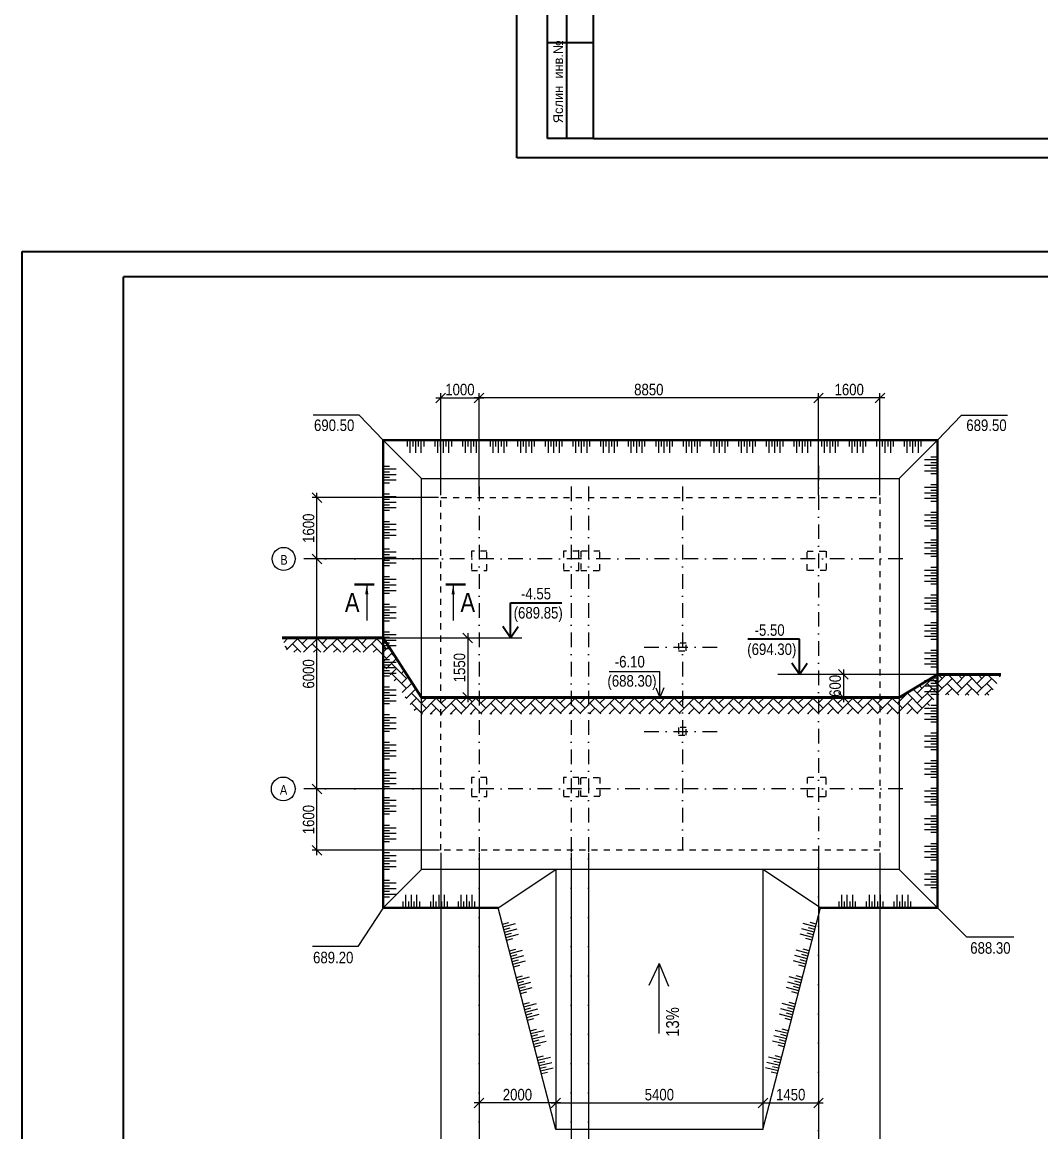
# Model space of a CAD drawing. Header units: millimetres. Extents: x -149347 to 251215, y -2929184 to -2541447.
# Drawn here: x -149347 to -122789, y -2637476 to -2608534 of the extents above; entities that cross this region are included whole.
import ezdxf

# ---------------------------------------------------------------- set-up
doc = ezdxf.new("R2010")
doc.units = ezdxf.units.MM
doc.linetypes.add('DASHDOTX2', pattern=[50.8, 25.4, -12.7, 0, -12.7])
doc.linetypes.add('HIDDEN', pattern=[4, 2, -2])
for name, color, linetype in [('Dimensioning', 7, 'Continuous'), ('divarlar', 7, 'Continuous'), ('Platek FASAD STRIX', 7, 'Continuous')]:
    doc.layers.add(name, color=color, linetype=linetype)
for name, color, linetype, lineweight in [('kesik_Pen_No__1', 7, 'Continuous', 13), ('арматура', 1, 'Continuous', 50), ('ИЧ  РАЗМЕР  0.09', 143, 'Continuous', 9), ('кесик 0.30', 7, 'Continuous', 30), ('РАЗМЕРЫ', 80, 'Continuous', 9), ('стена фунд', 22, 'Continuous', 30), ('Х - диварлар.', 31, 'Continuous', 25)]:
    doc.layers.add(name, color=color, linetype=linetype, lineweight=lineweight)
doc.styles.add('CP_ATTR', font='A3TI(LA).TTF')
doc.styles.add('style1', font='A3TI(LA).TTF', dxfattribs={"height": 400})
doc.styles.add('style6', font='ARIALN.TTF', dxfattribs={"height": 300})
doc.dimstyles.new('DIM_100', dxfattribs={"dimscale": 100, "dimtxt": 250, "dimasz": 2.5, "dimexe": 1.25, "dimexo": 0.625, "dimtad": 1, "dimdec": 0, "dimtxsty": 'style1', "dimblk": 'OBLIQUE', "dimcen": 2.5, "dimdle": 1.25, "dimclrd": 251, "dimclre": 251, "dimaunit": 1, "dimadec": 3, "dimazin": 0, "dimtfac": 1, "dimtdec": 0, "dimtmove": 1, "dimatfit": 3, "dimfxl": 1.25, "dimlwd": 5, "dimlwe": 5, "dimarcsym": 0})

# ---------------------------------------------------------------- blocks, each defined once
blk = doc.blocks.new('mekteb')
at = {"color": 0, "lineweight": 25}
for p, q in [((99643, -1821466), (139843, -1821466)), ((99643, -1849866), (99643, -1821466)), ((139843, -1849866), (99643, -1849866))]:
    blk.add_line(p, q, dxfattribs=at)
at = {"color": 0, "lineweight": 25, "ltscale": 15}
for p, q in [((101643, -1849366), (101643, -1821966)), ((139343, -1821966), (101643, -1821966)), ((101643, -1849366), (139343, -1849366))]:
    blk.add_line(p, q, dxfattribs=at)
at = {"lineweight": 25, "ltscale": 0.25}
for p, q in [((100443, -1849366), (100443, -1840866)), ((100943, -1849367), (100943, -1840866))]:
    blk.add_line(p, q, dxfattribs=at)
at = {"lineweight": 25}
for p, q in [((101645, -1846866), (100445, -1846866)), ((101643, -1849366), (100443, -1849366))]:
    blk.add_line(p, q, dxfattribs=at)
at = {"lineweight": 25, "insert": (100595, -1848965), "char_height": 250.01, "width": 5960.07, "attachment_point": 1, "rotation": 90, "style": 'CP_ATTR'}
blk.add_mtext('\\pt3143;Яслин  инв.№', dxfattribs=at)
blk = doc.blocks.new('_Oblique')
at = {"color": 0, "linetype": 'ByBlock', "lineweight": -2}
blk.add_line((-0.5, -0.5), (0.5, 0.5), dxfattribs=at)
blk = doc.blocks.new('*D1153')
at = {"color": 251, "lineweight": 5, "ltscale": 50, "transparency": 16777216}
for p, q in [((-134584, -2630196), (-134584, -2638550)), ((-128584, -2630196), (-128584, -2638550))]:
    blk.add_line(p, q, dxfattribs=at)
at = {"color": 251, "linetype": 'ByBlock', "lineweight": 5, "ltscale": 50, "transparency": 16777216}
blk.add_line((-128459, -2638425), (-134709, -2638425), dxfattribs=at)
at = {"layer": 'Defpoints', "color": 0, "lineweight": 15, "ltscale": 50, "transparency": 16777216}
for p in [(-134584, -2630133), (-128584, -2630133), (-134584, -2638425)]:
    blk.add_point(p, dxfattribs=at)
at = {"color": 251, "lineweight": 5, "ltscale": 50, "transparency": 16777216, "xscale": 250, "yscale": 250, "zscale": 250, "rotation": 180}
blk.add_blockref('_Oblique', (-134584, -2638425), dxfattribs=at)
at = {"color": 251, "lineweight": 5, "ltscale": 50, "transparency": 16777216, "xscale": 250, "yscale": 250, "zscale": 250}
blk.add_blockref('_Oblique', (-128584, -2638425), dxfattribs=at)
at = {"color": 0, "lineweight": 15, "ltscale": 50, "transparency": 16777216, "insert": (-131584, -2638209), "char_height": 300, "attachment_point": 5, "style": 'style6'}
blk.add_mtext('6000', dxfattribs=at)
blk = doc.blocks.new('*D1154')
at = {"color": 251, "linetype": 'ByBlock', "lineweight": 5, "ltscale": 50, "transparency": 16777216}
blk.add_line((-141663, -2628658), (-141663, -2622408), dxfattribs=at)
at = {"color": 251, "lineweight": 5, "ltscale": 50, "transparency": 16777216}
for p, q in [((-138496, -2622533), (-141788, -2622533)), ((-138496, -2628533), (-141788, -2628533))]:
    blk.add_line(p, q, dxfattribs=at)
at = {"layer": 'Defpoints', "color": 0, "lineweight": 15, "ltscale": 50, "transparency": 16777216}
for p in [(-141663, -2622533), (-138434, -2622533), (-138434, -2628533)]:
    blk.add_point(p, dxfattribs=at)
at = {"color": 251, "lineweight": 5, "ltscale": 50, "transparency": 16777216, "xscale": 250, "yscale": 250, "zscale": 250}
for p, rotation in [((-141663, -2622533), 90), ((-141663, -2628533), 270)]:
    blk.add_blockref('_Oblique', p, dxfattribs=dict(at, rotation=rotation))
at = {"color": 0, "lineweight": 15, "ltscale": 50, "transparency": 16777216, "insert": (-141879, -2625533), "char_height": 300, "attachment_point": 5, "rotation": 90, "style": 'style6'}
blk.add_mtext('6000', dxfattribs=at)
blk = doc.blocks.new('*D1155')
at = {"color": 251, "lineweight": 5, "ltscale": 50, "transparency": 16777216}
for p, q in [((-138496, -2628533), (-141788, -2628533)), ((-138466, -2630133), (-141788, -2630133))]:
    blk.add_line(p, q, dxfattribs=at)
at = {"color": 251, "linetype": 'ByBlock', "lineweight": 5, "ltscale": 50, "transparency": 16777216}
blk.add_line((-141663, -2630258), (-141663, -2628408), dxfattribs=at)
at = {"layer": 'Defpoints', "color": 0, "lineweight": 15, "ltscale": 50, "transparency": 16777216}
for p in [(-141663, -2628533), (-138434, -2628533), (-138404, -2630133)]:
    blk.add_point(p, dxfattribs=at)
at = {"color": 251, "lineweight": 5, "ltscale": 50, "transparency": 16777216, "xscale": 250, "yscale": 250, "zscale": 250}
for p, rotation in [((-141663, -2628533), 90), ((-141663, -2630133), 270)]:
    blk.add_blockref('_Oblique', p, dxfattribs=dict(at, rotation=rotation))
at = {"color": 0, "lineweight": 15, "ltscale": 50, "transparency": 16777216, "insert": (-141879, -2629333), "char_height": 300, "attachment_point": 5, "rotation": 90, "style": 'style6'}
blk.add_mtext('1600', dxfattribs=at)
blk = doc.blocks.new('*D1156')
at = {"color": 251, "lineweight": 5, "ltscale": 50, "transparency": 16777216}
for p, q in [((-138496, -2620933), (-141788, -2620933)), ((-138496, -2622533), (-141788, -2622533))]:
    blk.add_line(p, q, dxfattribs=at)
at = {"color": 251, "linetype": 'ByBlock', "lineweight": 5, "ltscale": 50, "transparency": 16777216}
blk.add_line((-141663, -2622658), (-141663, -2620808), dxfattribs=at)
at = {"layer": 'Defpoints', "color": 0, "lineweight": 15, "ltscale": 50, "transparency": 16777216}
for p in [(-141663, -2620933), (-138434, -2620933), (-138434, -2622533)]:
    blk.add_point(p, dxfattribs=at)
at = {"color": 251, "lineweight": 5, "ltscale": 50, "transparency": 16777216, "xscale": 250, "yscale": 250, "zscale": 250}
for p, rotation in [((-141663, -2620933), 90), ((-141663, -2622533), 270)]:
    blk.add_blockref('_Oblique', p, dxfattribs=dict(at, rotation=rotation))
at = {"color": 0, "lineweight": 15, "ltscale": 50, "transparency": 16777216, "insert": (-141879, -2621733), "char_height": 300, "attachment_point": 5, "rotation": 90, "style": 'style6'}
blk.add_mtext('1600', dxfattribs=at)
blk = doc.blocks.new('*D1157')
at = {"color": 251, "lineweight": 5, "ltscale": 50, "transparency": 16777216}
for p, q in [((-128584, -2630196), (-128584, -2638550)), ((-126984, -2630196), (-126984, -2638550))]:
    blk.add_line(p, q, dxfattribs=at)
at = {"color": 251, "linetype": 'ByBlock', "lineweight": 5, "ltscale": 50, "transparency": 16777216}
blk.add_line((-126859, -2638425), (-128709, -2638425), dxfattribs=at)
at = {"layer": 'Defpoints', "color": 0, "lineweight": 15, "ltscale": 50, "transparency": 16777216}
for p in [(-128584, -2630133), (-126984, -2630133), (-128584, -2638425)]:
    blk.add_point(p, dxfattribs=at)
at = {"color": 251, "lineweight": 5, "ltscale": 50, "transparency": 16777216, "xscale": 250, "yscale": 250, "zscale": 250, "rotation": 180}
blk.add_blockref('_Oblique', (-128584, -2638425), dxfattribs=at)
at = {"color": 251, "lineweight": 5, "ltscale": 50, "transparency": 16777216, "xscale": 250, "yscale": 250, "zscale": 250}
blk.add_blockref('_Oblique', (-126984, -2638425), dxfattribs=at)
at = {"color": 0, "lineweight": 15, "ltscale": 50, "transparency": 16777216, "insert": (-127784, -2638209), "char_height": 300, "attachment_point": 5, "style": 'style6'}
blk.add_mtext('1600', dxfattribs=at)
blk = doc.blocks.new('*D1158')
at = {"color": 251, "lineweight": 5, "ltscale": 50, "transparency": 16777216}
for p, q in [((-135034, -2630196), (-135034, -2638550)), ((-134584, -2630196), (-134584, -2638550))]:
    blk.add_line(p, q, dxfattribs=at)
at = {"color": 251, "linetype": 'ByBlock', "lineweight": 5, "ltscale": 50, "transparency": 16777216}
blk.add_line((-134459, -2638425), (-135159, -2638425), dxfattribs=at)
at = {"layer": 'Defpoints', "color": 0, "lineweight": 15, "ltscale": 50, "transparency": 16777216}
for p in [(-135034, -2630133), (-134584, -2630133), (-135034, -2638425)]:
    blk.add_point(p, dxfattribs=at)
at = {"color": 251, "lineweight": 5, "ltscale": 50, "transparency": 16777216, "xscale": 250, "yscale": 250, "zscale": 250, "rotation": 180}
blk.add_blockref('_Oblique', (-135034, -2638425), dxfattribs=at)
at = {"color": 251, "lineweight": 5, "ltscale": 50, "transparency": 16777216, "xscale": 250, "yscale": 250, "zscale": 250}
blk.add_blockref('_Oblique', (-134584, -2638425), dxfattribs=at)
at = {"color": 0, "lineweight": 15, "ltscale": 50, "transparency": 16777216, "insert": (-134812, -2638209), "char_height": 300, "attachment_point": 5, "style": 'style6'}
blk.add_mtext('450', dxfattribs=at)
blk = doc.blocks.new('*D1159')
at = {"color": 251, "lineweight": 5, "ltscale": 50, "transparency": 16777216}
for p, q in [((-137434, -2630196), (-137434, -2638550)), ((-135034, -2630196), (-135034, -2638550))]:
    blk.add_line(p, q, dxfattribs=at)
at = {"color": 251, "linetype": 'ByBlock', "lineweight": 5, "ltscale": 50, "transparency": 16777216}
blk.add_line((-134909, -2638425), (-137559, -2638425), dxfattribs=at)
at = {"layer": 'Defpoints', "color": 0, "lineweight": 15, "ltscale": 50, "transparency": 16777216}
for p in [(-137434, -2630133), (-135034, -2630133), (-137434, -2638425)]:
    blk.add_point(p, dxfattribs=at)
at = {"color": 251, "lineweight": 5, "ltscale": 50, "transparency": 16777216, "xscale": 250, "yscale": 250, "zscale": 250, "rotation": 180}
blk.add_blockref('_Oblique', (-137434, -2638425), dxfattribs=at)
at = {"color": 251, "lineweight": 5, "ltscale": 50, "transparency": 16777216, "xscale": 250, "yscale": 250, "zscale": 250}
blk.add_blockref('_Oblique', (-135034, -2638425), dxfattribs=at)
at = {"color": 0, "lineweight": 15, "ltscale": 50, "transparency": 16777216, "insert": (-136234, -2638209), "char_height": 300, "attachment_point": 5, "style": 'style6'}
blk.add_mtext('2400', dxfattribs=at)
blk = doc.blocks.new('*D1160')
at = {"color": 251, "lineweight": 5, "ltscale": 50, "transparency": 16777216}
for p, q in [((-138434, -2630196), (-138434, -2638550)), ((-137434, -2630196), (-137434, -2638550))]:
    blk.add_line(p, q, dxfattribs=at)
at = {"color": 251, "linetype": 'ByBlock', "lineweight": 5, "ltscale": 50, "transparency": 16777216}
blk.add_line((-137309, -2638425), (-138559, -2638425), dxfattribs=at)
at = {"layer": 'Defpoints', "color": 0, "lineweight": 15, "ltscale": 50, "transparency": 16777216}
for p in [(-138434, -2630133), (-137434, -2630133), (-138434, -2638425)]:
    blk.add_point(p, dxfattribs=at)
at = {"color": 251, "lineweight": 5, "ltscale": 50, "transparency": 16777216, "xscale": 250, "yscale": 250, "zscale": 250, "rotation": 180}
blk.add_blockref('_Oblique', (-138434, -2638425), dxfattribs=at)
at = {"color": 251, "lineweight": 5, "ltscale": 50, "transparency": 16777216, "xscale": 250, "yscale": 250, "zscale": 250}
blk.add_blockref('_Oblique', (-137434, -2638425), dxfattribs=at)
at = {"color": 0, "lineweight": 15, "ltscale": 50, "transparency": 16777216, "insert": (-137934, -2638209), "char_height": 300, "attachment_point": 5, "style": 'style6'}
blk.add_mtext('1000', dxfattribs=at)
blk = doc.blocks.new('*D1161')
at = {"color": 251, "linetype": 'ByBlock', "lineweight": 5, "ltscale": 50, "transparency": 16777216}
blk.add_line((-126859, -2618333), (-128709, -2618333), dxfattribs=at)
at = {"color": 251, "lineweight": 5, "ltscale": 50, "transparency": 16777216}
for p, q in [((-128584, -2620871), (-128584, -2618208)), ((-126984, -2620871), (-126984, -2618208))]:
    blk.add_line(p, q, dxfattribs=at)
at = {"layer": 'Defpoints', "color": 0, "lineweight": 15, "ltscale": 50, "transparency": 16777216}
for p in [(-128584, -2618333), (-128584, -2620933), (-126984, -2620933)]:
    blk.add_point(p, dxfattribs=at)
at = {"color": 251, "lineweight": 5, "ltscale": 50, "transparency": 16777216, "xscale": 250, "yscale": 250, "zscale": 250, "rotation": 180}
blk.add_blockref('_Oblique', (-128584, -2618333), dxfattribs=at)
at = {"color": 251, "lineweight": 5, "ltscale": 50, "transparency": 16777216, "xscale": 250, "yscale": 250, "zscale": 250}
blk.add_blockref('_Oblique', (-126984, -2618333), dxfattribs=at)
at = {"color": 0, "lineweight": 15, "ltscale": 50, "transparency": 16777216, "insert": (-127784, -2618118), "char_height": 300, "attachment_point": 5, "style": 'style6'}
blk.add_mtext('1600', dxfattribs=at)
blk = doc.blocks.new('*D1162')
at = {"color": 251, "linetype": 'ByBlock', "lineweight": 5, "ltscale": 50, "transparency": 16777216}
blk.add_line((-128459, -2618333), (-137559, -2618333), dxfattribs=at)
at = {"color": 251, "lineweight": 5, "ltscale": 50, "transparency": 16777216}
for p, q in [((-137434, -2620871), (-137434, -2618208)), ((-128584, -2620871), (-128584, -2618208))]:
    blk.add_line(p, q, dxfattribs=at)
at = {"layer": 'Defpoints', "color": 0, "lineweight": 15, "ltscale": 50, "transparency": 16777216}
for p in [(-137434, -2618333), (-137434, -2620933), (-128584, -2620933)]:
    blk.add_point(p, dxfattribs=at)
at = {"color": 251, "lineweight": 5, "ltscale": 50, "transparency": 16777216, "xscale": 250, "yscale": 250, "zscale": 250, "rotation": 180}
blk.add_blockref('_Oblique', (-137434, -2618333), dxfattribs=at)
at = {"color": 251, "lineweight": 5, "ltscale": 50, "transparency": 16777216, "xscale": 250, "yscale": 250, "zscale": 250}
blk.add_blockref('_Oblique', (-128584, -2618333), dxfattribs=at)
at = {"color": 0, "lineweight": 15, "ltscale": 50, "transparency": 16777216, "insert": (-133009, -2618118), "char_height": 300, "attachment_point": 5, "style": 'style6'}
blk.add_mtext('8850', dxfattribs=at)
blk = doc.blocks.new('*U1136')
at = {"color": 109, "linetype": 'Continuous', "lineweight": 15}
for p, q in [((-216, 168), (-216, 0)), ((-144, 168), (-144, -168)), ((-72, 168), (-72, 0)), ((0, 168), (0, -168)), ((72, 168), (72, 0)), ((144, 168), (144, -168)), ((216, 168), (216, 0))]:
    blk.add_line(p, q, dxfattribs=at)
blk = doc.blocks.new('*U1137')
at = {"color": 0, "linetype": 'ByBlock', "lineweight": -2, "transparency": 16777216}
for p in [(0, 0), (720, 0), (1440, 0), (2160, 0), (2880, 0), (3600, 0), (4320, 0), (5040, 0), (5760, 0), (6480, 0), (7200, 0), (7920, 0), (8640, 0), (9360, 0), (10080, 0), (10800, 0), (11520, 0), (12240, 0), (12960, 0)]:
    blk.add_blockref('*U1136', p, dxfattribs=at)
blk = doc.blocks.new('*U1138')
at = {"color": 109, "linetype": 'Continuous', "lineweight": 15}
for p, q in [((-216, 168), (-216, 0)), ((-144, 168), (-144, -168)), ((-72, 168), (-72, 0)), ((0, 168), (0, -168)), ((72, 168), (72, 0)), ((144, 168), (144, -168)), ((216, 168), (216, 0))]:
    blk.add_line(p, q, dxfattribs=at)
blk = doc.blocks.new('*U1139')
at = {"color": 0, "linetype": 'ByBlock', "lineweight": -2, "transparency": 16777216}
for p in [(0, 0), (720, 0), (1440, 0), (2160, 0), (2880, 0), (3600, 0), (4320, 0), (5040, 0), (5760, 0), (6480, 0), (7200, 0), (7920, 0), (8640, 0), (9360, 0), (10080, 0), (10800, 0)]:
    blk.add_blockref('*U1138', p, dxfattribs=at)
blk = doc.blocks.new('*U1140')
at = {"color": 109, "linetype": 'Continuous', "lineweight": 15}
for p, q in [((-216, 168), (-216, 0)), ((-144, 168), (-144, -168)), ((-72, 168), (-72, 0)), ((0, 168), (0, -168)), ((72, 168), (72, 0)), ((144, 168), (144, -168)), ((216, 168), (216, 0))]:
    blk.add_line(p, q, dxfattribs=at)
blk = doc.blocks.new('*U1141')
at = {"color": 0, "linetype": 'ByBlock', "lineweight": -2, "transparency": 16777216}
for p in [(0, 0), (720, 0), (1440, 0), (2160, 0), (2880, 0), (3600, 0), (4320, 0), (5040, 0), (5760, 0), (6480, 0), (7200, 0), (7920, 0), (8640, 0), (9360, 0), (10080, 0), (10800, 0)]:
    blk.add_blockref('*U1140', p, dxfattribs=at)
blk = doc.blocks.new('*U1142')
at = {"color": 109, "linetype": 'Continuous', "lineweight": 15}
for p, q in [((-216, 168), (-216, 0)), ((-144, 168), (-144, -168)), ((-72, 168), (-72, 0)), ((0, 168), (0, -168)), ((72, 168), (72, 0)), ((144, 168), (144, -168)), ((216, 168), (216, 0))]:
    blk.add_line(p, q, dxfattribs=at)
blk = doc.blocks.new('*U1133')
at = {"color": 0, "linetype": 'ByBlock', "lineweight": -2, "transparency": 16777216}
for p in [(0, 0), (720, 0), (1440, 0)]:
    blk.add_blockref('*U1142', p, dxfattribs=at)
blk = doc.blocks.new('*D1163')
at = {"color": 251, "lineweight": 5, "ltscale": 50, "transparency": 16777216}
for p, q in [((-124246, -2625545), (-128059, -2625545)), ((-126546, -2626145), (-128059, -2626145))]:
    blk.add_line(p, q, dxfattribs=at)
at = {"color": 251, "linetype": 'ByBlock', "lineweight": 5, "ltscale": 50, "transparency": 16777216}
blk.add_line((-127934, -2625420), (-127934, -2626270), dxfattribs=at)
at = {"layer": 'Defpoints', "color": 0, "lineweight": 15, "ltscale": 50, "transparency": 16777216}
for p in [(-124184, -2625545), (-127934, -2626145), (-126484, -2626145)]:
    blk.add_point(p, dxfattribs=at)
at = {"color": 251, "lineweight": 5, "ltscale": 50, "transparency": 16777216, "xscale": 250, "yscale": 250, "zscale": 250}
for p, rotation in [((-127934, -2625545), 90), ((-127934, -2626145), 270)]:
    blk.add_blockref('_Oblique', p, dxfattribs=dict(at, rotation=rotation))
at = {"color": 0, "lineweight": 15, "ltscale": 50, "transparency": 16777216, "insert": (-128149, -2625845), "char_height": 300, "attachment_point": 5, "rotation": 90, "style": 'style6'}
blk.add_mtext('600', dxfattribs=at)
blk = doc.blocks.new('*D1164')
at = {"color": 251, "linetype": 'ByBlock', "lineweight": 5, "ltscale": 50, "transparency": 16777216}
blk.add_line((-138559, -2618333), (-137309, -2618333), dxfattribs=at)
at = {"color": 251, "lineweight": 5, "ltscale": 50, "transparency": 16777216}
for p, q in [((-138434, -2620871), (-138434, -2618208)), ((-137434, -2620871), (-137434, -2618208))]:
    blk.add_line(p, q, dxfattribs=at)
at = {"layer": 'Defpoints', "color": 0, "lineweight": 15, "ltscale": 50, "transparency": 16777216}
for p in [(-137434, -2618333), (-138434, -2620933), (-137434, -2620933)]:
    blk.add_point(p, dxfattribs=at)
at = {"color": 251, "lineweight": 5, "ltscale": 50, "transparency": 16777216, "xscale": 250, "yscale": 250, "zscale": 250, "rotation": 180}
blk.add_blockref('_Oblique', (-138434, -2618333), dxfattribs=at)
at = {"color": 251, "lineweight": 5, "ltscale": 50, "transparency": 16777216, "xscale": 250, "yscale": 250, "zscale": 250}
blk.add_blockref('_Oblique', (-137434, -2618333), dxfattribs=at)
at = {"color": 0, "lineweight": 15, "ltscale": 50, "transparency": 16777216, "insert": (-137934, -2618118), "char_height": 300, "attachment_point": 5, "style": 'style6'}
blk.add_mtext('1000', dxfattribs=at)
blk = doc.blocks.new('*D1165')
at = {"color": 251, "lineweight": 5, "ltscale": 3, "transparency": 16777216}
for p, q in [((-135434, -2636627), (-135434, -2636849)), ((-130034, -2636627), (-130034, -2636849))]:
    blk.add_line(p, q, dxfattribs=at)
at = {"color": 251, "linetype": 'ByBlock', "lineweight": 5, "ltscale": 3, "transparency": 16777216}
blk.add_line((-135559, -2636724), (-129909, -2636724), dxfattribs=at)
at = {"layer": 'Defpoints', "color": 0, "lineweight": 15, "ltscale": 3, "transparency": 16777216}
for p in [(-135434, -2636565), (-130034, -2636565), (-130034, -2636724)]:
    blk.add_point(p, dxfattribs=at)
at = {"color": 251, "lineweight": 5, "ltscale": 3, "transparency": 16777216, "xscale": 250, "yscale": 250, "zscale": 250, "rotation": 180}
blk.add_blockref('_Oblique', (-135434, -2636724), dxfattribs=at)
at = {"color": 251, "lineweight": 5, "ltscale": 3, "transparency": 16777216, "xscale": 250, "yscale": 250, "zscale": 250}
blk.add_blockref('_Oblique', (-130034, -2636724), dxfattribs=at)
at = {"color": 0, "lineweight": 13, "ltscale": 3, "transparency": 16777216, "insert": (-132734, -2636509), "char_height": 300, "attachment_point": 5, "style": 'style6', "bg_fill": 3, "box_fill_scale": 1.1, "bg_fill_color": 9, "bg_fill_true_color": 13158600, "bg_fill_transparency": 0}
blk.add_mtext('5400', dxfattribs=at)
blk = doc.blocks.new('*U1134')
at = {"color": 109, "linetype": 'Continuous', "lineweight": 15}
for p, q in [((-216, 168), (-216, 0)), ((-144, 168), (-144, -168)), ((-72, 168), (-72, 0)), ((0, 168), (0, -168)), ((72, 168), (72, 0)), ((144, 168), (144, -168)), ((216, 168), (216, 0))]:
    blk.add_line(p, q, dxfattribs=at)
blk = doc.blocks.new('*U1135')
at = {"color": 0, "linetype": 'ByBlock', "lineweight": -2, "transparency": 16777216}
for p in [(0, 0), (720, 0), (1440, 0)]:
    blk.add_blockref('*U1134', p, dxfattribs=at)
blk = doc.blocks.new('*D1166')
at = {"color": 251, "lineweight": 5, "ltscale": 3, "transparency": 16777216}
for p, q in [((-137434, -2636627), (-137434, -2636849)), ((-135434, -2636627), (-135434, -2636849))]:
    blk.add_line(p, q, dxfattribs=at)
at = {"color": 251, "linetype": 'ByBlock', "lineweight": 5, "ltscale": 3, "transparency": 16777216}
blk.add_line((-135309, -2636724), (-137559, -2636724), dxfattribs=at)
at = {"layer": 'Defpoints', "color": 0, "lineweight": 15, "ltscale": 3, "transparency": 16777216}
for p in [(-137434, -2636565), (-135434, -2636565), (-137434, -2636724)]:
    blk.add_point(p, dxfattribs=at)
at = {"color": 251, "lineweight": 5, "ltscale": 3, "transparency": 16777216, "xscale": 250, "yscale": 250, "zscale": 250, "rotation": 180}
blk.add_blockref('_Oblique', (-137434, -2636724), dxfattribs=at)
at = {"color": 251, "lineweight": 5, "ltscale": 3, "transparency": 16777216, "xscale": 250, "yscale": 250, "zscale": 250}
blk.add_blockref('_Oblique', (-135434, -2636724), dxfattribs=at)
at = {"color": 0, "lineweight": 13, "ltscale": 3, "transparency": 16777216, "insert": (-136434, -2636509), "char_height": 300, "attachment_point": 5, "style": 'style6', "bg_fill": 3, "box_fill_scale": 1.1, "bg_fill_color": 9, "bg_fill_true_color": 13158600, "bg_fill_transparency": 0}
blk.add_mtext('2000', dxfattribs=at)
blk = doc.blocks.new('*D1167')
at = {"color": 251, "lineweight": 5, "ltscale": 3, "transparency": 16777216}
for p, q in [((-128584, -2630196), (-128584, -2636849)), ((-130034, -2636627), (-130034, -2636849))]:
    blk.add_line(p, q, dxfattribs=at)
at = {"color": 251, "linetype": 'ByBlock', "lineweight": 5, "ltscale": 3, "transparency": 16777216}
blk.add_line((-130159, -2636724), (-128459, -2636724), dxfattribs=at)
at = {"layer": 'Defpoints', "color": 0, "lineweight": 15, "ltscale": 3, "transparency": 16777216}
for p in [(-128584, -2630133), (-130034, -2636565), (-128584, -2636724)]:
    blk.add_point(p, dxfattribs=at)
at = {"color": 251, "lineweight": 5, "ltscale": 3, "transparency": 16777216, "xscale": 250, "yscale": 250, "zscale": 250, "rotation": 180}
blk.add_blockref('_Oblique', (-130034, -2636724), dxfattribs=at)
at = {"color": 251, "lineweight": 5, "ltscale": 3, "transparency": 16777216, "xscale": 250, "yscale": 250, "zscale": 250}
blk.add_blockref('_Oblique', (-128584, -2636724), dxfattribs=at)
at = {"color": 0, "lineweight": 13, "ltscale": 3, "transparency": 16777216, "insert": (-129309, -2636509), "char_height": 300, "attachment_point": 5, "style": 'style6', "bg_fill": 3, "box_fill_scale": 1.1, "bg_fill_color": 9, "bg_fill_true_color": 13158600, "bg_fill_transparency": 0}
blk.add_mtext('1450', dxfattribs=at)
blk = doc.blocks.new('*U1168')
at = {"color": 109, "linetype": 'Continuous', "lineweight": 15}
for p, q in [((-216, 168), (-216, 0)), ((-144, 168), (-144, -168)), ((-72, 168), (-72, 0)), ((0, 168), (0, -168)), ((72, 168), (72, 0)), ((144, 168), (144, -168)), ((216, 168), (216, 0))]:
    blk.add_line(p, q, dxfattribs=at)
blk = doc.blocks.new('*U1169')
at = {"color": 0, "linetype": 'ByBlock', "lineweight": -2, "transparency": 16777216}
for p in [(0, 0), (720, 0), (1440, 0), (2160, 0), (2880, 0), (3600, 0)]:
    blk.add_blockref('*U1168', p, dxfattribs=at)
blk = doc.blocks.new('*D1170')
at = {"color": 251, "linetype": 'ByBlock', "lineweight": 5, "ltscale": 50, "transparency": 16777216}
blk.add_line((-137729, -2624470), (-137729, -2626270), dxfattribs=at)
at = {"color": 251, "lineweight": 5, "ltscale": 50, "transparency": 16777216}
for p, q in [((-139871, -2624595), (-137604, -2624595)), ((-138871, -2626145), (-137604, -2626145))]:
    blk.add_line(p, q, dxfattribs=at)
at = {"layer": 'Defpoints', "color": 0, "lineweight": 15, "ltscale": 50, "transparency": 16777216}
for p in [(-139934, -2624595), (-138934, -2626145), (-137729, -2626145)]:
    blk.add_point(p, dxfattribs=at)
at = {"color": 251, "lineweight": 5, "ltscale": 50, "transparency": 16777216, "xscale": 250, "yscale": 250, "zscale": 250}
for p, rotation in [((-137729, -2624595), 90), ((-137729, -2626145), 270)]:
    blk.add_blockref('_Oblique', p, dxfattribs=dict(at, rotation=rotation))
at = {"color": 0, "lineweight": 15, "ltscale": 50, "transparency": 16777216, "insert": (-137945, -2625370), "char_height": 300, "attachment_point": 5, "rotation": 90, "style": 'style6'}
blk.add_mtext('1550', dxfattribs=at)
blk = doc.blocks.new('*U1171')
at = {"color": 109, "linetype": 'Continuous', "lineweight": 15}
for p, q in [((-216, 168), (-216, 0)), ((-144, 168), (-144, -168)), ((-72, 168), (-72, 0)), ((0, 168), (0, -168)), ((72, 168), (72, 0)), ((144, 168), (144, -168)), ((216, 168), (216, 0))]:
    blk.add_line(p, q, dxfattribs=at)
blk = doc.blocks.new('*U1172')
at = {"color": 0, "linetype": 'ByBlock', "lineweight": -2, "transparency": 16777216}
for p in [(0, 0), (720, 0), (1440, 0), (2160, 0), (2880, 0), (3600, 0)]:
    blk.add_blockref('*U1171', p, dxfattribs=at)

msp = doc.modelspace()

# ---------------------------------------------------------------- hatches: boundary and pattern name
at = {"layer": 'РАЗМЕРЫ', "lineweight": 9, "ltscale": 15}
h = msp.add_hatch(dxfattribs=at)
h.set_pattern_fill('AR-HBONE', color=0, scale=1.8)
h.set_pattern_definition([(45, (-865693.75, -87313.07), (8e-14, 258.631376), [548.64, -182.88]), (135, (-865564.43, -87183.75), (8e-14, 258.631376), [548.64, -182.88])])
h.paths.add_polyline_path([(-140147.46612, -2624969.37646), (-142435.45923, -2624969.37646), (-142572.05327, -2624595.08286), (-139933.7449, -2624595.07803), (-138933.75114, -2626145.07803), (-126483.75114, -2626145.07803), (-125483.75114, -2625539.77699), (-123813.497, -2625545.07803), (-124099.22481, -2626089.88819), (-125483.75114, -2626078.43686), (-125852.63107, -2626569.84531), (-139058.41507, -2626581.29665)])

# ---------------------------------------------------------------- linework, layer by layer
at = {"color": 1, "lineweight": 15, "ltscale": 15}
for p, q in [((-138933.75114, -2620433.24086), (-139933.75114, -2619433.24086)), ((-126483.75114, -2620433.24086), (-125483.75114, -2619433.24086)), ((-138933.75114, -2630633.24086), (-139933.75114, -2631633.24086)), ((-125483.75114, -2631633.24086), (-126483.75114, -2630633.24086))]:
    msp.add_line(p, q, dxfattribs=at)
at = {"color": 1, "linetype": 'DASHDOTX2', "lineweight": 13, "ltscale": 15}
for p, q in [((-128583.75114, -2620107.56124), (-128583.75114, -2638158.92049)), ((-137433.75114, -2620643.24086), (-137433.75114, -2638697.43338)), ((-135033.75114, -2620643.24086), (-135033.75114, -2638539.05495)), ((-134583.75114, -2620643.24086), (-134583.75114, -2638694.60012)), ((-126383.75114, -2622533.24086), (-142229.14392, -2622533.24086)), ((-126383.75114, -2628533.24086), (-142229.14392, -2628533.24086))]:
    msp.add_line(p, q, dxfattribs=at)
at = {"lineweight": 13, "ltscale": 3}
for p, q in [((-135433.75114, -2630633.24086), (-135433.75114, -2637413.24396)), ((-130033.75114, -2630633.24086), (-130033.75114, -2637413.24396)), ((-135433.75114, -2637413.24396), (-136933.75114, -2631633.24086)), ((-130033.75114, -2637413.24396), (-128533.75114, -2631633.24086)), ((-132739.82734, -2633086.70531), (-133004.89799, -2633663.93877)), ((-132739.82734, -2634911.73423), (-132739.82734, -2633086.70531)), ((-132739.82734, -2633086.70531), (-132494.75386, -2633680.70404))]:
    msp.add_line(p, q, dxfattribs=at)
at = {"color": 1, "lineweight": 15, "ltscale": 15}
msp.add_lwpolyline([(-126483.75114, -2630633.24086), (-138933.75114, -2630633.24086), (-138933.75114, -2620433.24086), (-126483.75114, -2620433.24086)], close=True, dxfattribs=at)
at = {"color": 1, "linetype": 'DASHDOTX2', "lineweight": 13, "ltscale": 15}
for points in [[(-132133.75114, -2620643.24086), (-132133.75114, -2630133.24086)], [(-133131.69646, -2624833.24087), (-131122.95922, -2624833.24087)], [(-133131.69646, -2627033.24087), (-131058.43392, -2627033.24087)]]:
    msp.add_lwpolyline(points, dxfattribs=at)
at = {"color": 2, "lineweight": 40, "ltscale": 15}
msp.add_lwpolyline([(-123827.29654, -2625545.07803), (-125483.75114, -2625545.07803), (-126483.75114, -2626145.07803), (-138933.75114, -2626145.07803), (-139933.7449, -2624595.07803), (-142572.14685, -2624595.07803)], dxfattribs=at)
at = {"color": 1, "lineweight": 15, "ltscale": 15}
for points in [[(-141053.941, -2624595.07803), (-136320.73016, -2624595.07803)], [(-124183.75114, -2625545.07803), (-129643.89951, -2625545.07803)]]:
    msp.add_lwpolyline(points, dxfattribs=at)
at = {"lineweight": 13, "ltscale": 3}
for points in [[(-136933.75114, -2631633.24086), (-135433.75114, -2630633.24086), (-135433.75114, -2630633.24086)], [(-128533.75114, -2631633.24086), (-130033.75114, -2630633.24086), (-130033.75114, -2630633.24086)], [(-130033.75114, -2637413.24396), (-135433.75114, -2637413.24396)]]:
    msp.add_lwpolyline(points, dxfattribs=at)
at = {"color": 231, "lineweight": 15, "ltscale": 50}
for centre, radius in [((-142529.54901, -2622533.24086), 300.40509), ((-142539.48445, -2628533.24086), 310.34053)]:
    msp.add_circle(centre, radius, dxfattribs=at)
at = {"layer": 'Dimensioning', "color": 7, "linetype": 'Continuous'}
for p, q in [((-136615.37187, -2624595.07803), (-136615.37187, -2623676.03708)), ((-136615.37187, -2623676.03708), (-135276.49682, -2623676.03708)), ((-129084.07197, -2624626.03708), (-130422.94702, -2624626.03708)), ((-129084.07197, -2625545.07803), (-129084.07197, -2624626.03708))]:
    msp.add_line(p, q, dxfattribs=at)
for points in [[(-136615.37187, -2624595.07803), (-136815.54385, -2624299.05428)], [(-136615.37187, -2624595.07803), (-136415.1999, -2624299.05428)], [(-129084.07197, -2625545.07803), (-129284.24394, -2625249.05428)], [(-129084.07197, -2625545.07803), (-128883.9, -2625249.05428)]]:
    msp.add_lwpolyline(points, dxfattribs=at)
at = {"layer": 'kesik_Pen_No__1', "ltscale": 30}
for p, q in [((-140559.6695, -2618787.81831), (-141763.31642, -2618787.81831)), ((-139933.75114, -2619433.24086), (-140559.6695, -2618787.81831)), ((-125483.75114, -2619433.24086), (-124857.83277, -2618787.81831)), ((-124857.83277, -2618787.81831), (-123654.18586, -2618787.81831))]:
    msp.add_line(p, q, dxfattribs=at)
for points in [[(-139933.75114, -2631633.24086), (-140593.42125, -2632643.96678), (-141781.68615, -2632643.96678)], [(-125483.75114, -2631633.24086), (-124722.33353, -2632394.37159), (-123488.3703, -2632394.37159)]]:
    msp.add_lwpolyline(points, dxfattribs=at)
at = {"layer": 'Platek FASAD STRIX', "color": 0, "lineweight": 20}
for p, q in [((-134044.60665, -2625467.0342), (-132718.01696, -2625467.0342)), ((-132718.01696, -2626145.07803), (-132718.01696, -2625467.0342)), ((-132822.70597, -2625896.92923), (-132718.01696, -2626145.07803)), ((-132613.32794, -2625896.92923), (-132718.01696, -2626145.07803))]:
    msp.add_line(p, q, dxfattribs=at)
at = {"layer": 'арматура', "color": 7, "linetype": 'HIDDEN', "lineweight": 20, "ltscale": 80}
msp.add_line((-134833.75114, -2622783.24086), (-134833.75114, -2622283.24086), dxfattribs=at)
for points in [[(-126983.75114, -2630133.24086), (-138433.75114, -2630133.24086), (-138433.75114, -2620933.24086), (-126983.75114, -2620933.24086)], [(-137233.75114, -2622833.24086), (-137233.75114, -2622333.24086), (-137633.75114, -2622333.24086), (-137633.75114, -2622833.24086)], [(-134833.75114, -2622833.24086), (-134833.75114, -2622333.24086), (-135233.75114, -2622333.24086), (-135233.75114, -2622833.24086)], [(-134283.75114, -2622833.24086), (-134283.75114, -2622333.24086), (-134783.75114, -2622333.24086), (-134783.75114, -2622833.24086)], [(-128883.75114, -2622833.24086), (-128883.75114, -2622333.24086), (-128383.75114, -2622333.24086), (-128383.75114, -2622833.24086)], [(-137233.75114, -2628733.24086), (-137233.75114, -2628233.24086), (-137633.75114, -2628233.24086), (-137633.75114, -2628733.24086)], [(-134833.75114, -2628733.24086), (-134833.75114, -2628233.24086), (-135233.75114, -2628233.24086), (-135233.75114, -2628733.24086)], [(-134283.75114, -2628233.24087), (-134283.75114, -2628733.24087), (-134783.75114, -2628733.24087), (-134783.75114, -2628233.24087)], [(-128883.75114, -2628233.24087), (-128883.75114, -2628733.24087), (-128383.75114, -2628733.24087), (-128383.75114, -2628233.24087)]]:
    msp.add_lwpolyline(points, close=True, dxfattribs=at)
for points in [[(-132233.75114, -2624733.24087), (-132233.75114, -2624933.24087), (-132033.75114, -2624933.24087), (-132033.75114, -2624733.24087), (-132233.75114, -2624733.24087)], [(-132233.75114, -2626933.24087), (-132233.75114, -2627133.24087), (-132033.75114, -2627133.24087), (-132033.75114, -2626933.24087), (-132233.75114, -2626933.24087)]]:
    msp.add_lwpolyline(points, dxfattribs=at)
at = {"layer": 'кесик 0.30'}
for p, q in [((-140683.92214, -2623203.76681), (-140168.3134, -2623203.96737)), ((-137788.47732, -2623203.76681), (-138304.08606, -2623203.96737))]:
    msp.add_line(p, q, dxfattribs=at)
at = {"layer": 'стена фунд', "ltscale": 10}
msp.add_lwpolyline([(-136933.75114, -2631633.24086), (-139933.75114, -2631633.24086), (-139933.75114, -2619433.24086), (-125483.75114, -2619433.24086), (-125483.75114, -2631633.24086), (-128533.75114, -2631633.24086)], dxfattribs=at)

# ---------------------------------------------------------------- block references
at = {"lineweight": 15}
for p, xscale, yscale, zscale in [((-236137.65627, -761356.14014), 1.000458130168285, 1.000458130168285, 1.000458130168285), ((-281005.26852, -207813.07013), 1.321300404304731, 1.321300404304731, 1.321300404304731)]:
    msp.add_blockref('mekteb', p, dxfattribs=dict(at, xscale=xscale, yscale=yscale, zscale=zscale))
at = {"color": 0, "linetype": 'Continuous', "lineweight": 15, "xscale": -1}
msp.add_blockref('*U1137', (-126133.21848, -2619601.24276), dxfattribs=at)
at = {"color": 25, "linetype": 'Continuous', "lineweight": 15, "rotation": 270}
msp.add_blockref('*U1139', (-125651.75303, -2620096.75621), dxfattribs=at)
at = {"color": 25, "linetype": 'Continuous', "lineweight": 15, "xscale": -1, "rotation": 90}
msp.add_blockref('*U1141', (-139765.74924, -2620329.77812), dxfattribs=at)
at = {"color": 0, "linetype": 'Continuous', "lineweight": 15, "rotation": 180}
for name, p in [('*U1135', (-137757.87281, -2631465.24065)), ('*U1133', (-126393.17762, -2631465.23897))]:
    msp.add_blockref(name, p, dxfattribs=at)
at = {"color": 0, "linetype": 'Continuous', "lineweight": 15, "xscale": -1, "rotation": 104.548207422043}
msp.add_blockref('*U1169', (-136607.01106, -2632223.46796), dxfattribs=at)

# ---------------------------------------------------------------- texts
at = {"color": 231, "lineweight": 15, "ltscale": 50, "char_height": 250, "attachment_point": 7, "style": 'style6'}
for s, insert in [('{\\fArial Narrow|b0|i0|c238|p34;B}', (-142617.75419, -2622682.77884)), ('{\\fArial Narrow|b0|i0|c238|p34;A}', (-142627.68963, -2628682.77884))]:
    msp.add_mtext_dynamic_manual_height_columns(s, width=157.5516269, gutter_width=12.5, heights=[0], dxfattribs=dict(at, insert=insert))
at = {"color": 7, "ltscale": 15, "char_height": 300, "width": 1541.2591905, "attachment_point": 1, "style": 'style6'}
for s, insert in [('\\A1;{\\fArial Narrow|b0|i0|c238|p34;  -}4.55\\P{\\fArial Narrow|b0|i0|c238|p34;(}689.85{\\fArial Narrow|b0|i0|c238|p34;)}', (-136532.38963, -2623288.47945)), ('\\A1;{\\fArial Narrow|b0|i0|c238|p34;  -}5.50\\P{\\fArial Narrow|b0|i0|c238|p34;(}694.30{\\fArial Narrow|b0|i0|c238|p34;)}', (-130442.04851, -2624238.49958))]:
    msp.add_mtext(s, dxfattribs=dict(at, insert=insert))
at = {"lineweight": 13, "ltscale": 3, "insert": (-132216.47639, -2634996.56082), "char_height": 336, "width": 2735.4463908, "attachment_point": 7, "rotation": 90, "style": 'style6'}
msp.add_mtext('\\A1;{\\fArial Narrow|b0|i0|c238|p34;13}%', dxfattribs=at)
at = {"layer": 'divarlar', "color": 1, "lineweight": 9, "insert": (-134087.79541, -2625955.1547), "char_height": 300, "attachment_point": 7, "style": 'style6'}
msp.add_mtext_dynamic_manual_height_columns('\\pxql;{\\fArial Narrow|b0|i0|c238|p34;\\C0;  -6.\\fArial Narrow|b0|i0|c204|p34;1\\fArial Narrow|b0|i0|c238|p34;0\\P(\\fArial Narrow|b0|i0|c204|p34;688.30\\fArial Narrow|b0|i0|c238|p34;)}', width=1134.0471095, gutter_width=15, heights=[0], dxfattribs=at)
at = {"layer": 'ИЧ  РАЗМЕР  0.09', "char_height": 500, "attachment_point": 7, "rotation": 0.022285882, "style": 'style6'}
for insert in [(-140933.54651, -2623918.44623), (-137919.92593, -2623918.44623)]:
    msp.add_mtext('{\\C0;А}', dxfattribs=dict(at, insert=insert))
at = {"layer": 'Х - диварлар.', "char_height": 300, "style": 'style6'}
for s, insert, attachment_point in [('{\\fArial Narrow|b0|i0|c238|p34;690.50}', (-140687.05383, -2619201.03495), 9), ('{\\fArial Narrow|b0|i0|c238|p34;689.50}', (-124730.44844, -2619201.03495), 7), ('{\\fArial Narrow|b0|i0|c238|p34;688.30}', (-124627.67732, -2632835.11065), 7), ('{\\fArial Narrow|b0|i0|c238|p34;689.20}', (-140711.77595, -2633084.70585), 9)]:
    msp.add_mtext(s, dxfattribs=dict(at, insert=insert, attachment_point=attachment_point))

# ---------------------------------------------------------------- dimensions: what is measured, and where the dimension line sits
at = {"color": 231, "lineweight": 15, "ltscale": 50}
dim = msp.add_linear_dim(base=(-137433.75114, -2618333.25418), p1=(-138433.75114, -2620933.24086), p2=(-137433.75114, -2620933.24086), dimstyle='DIM_100', override={"dimtxsty": 'style6'}, dxfattribs=at)
dim.commit()
dim.dimension.update_dxf_attribs({"geometry": '*D1164', "text_midpoint": (-137933.75114, -2618117.58228)})
for base, p1, p2, angle, picture, middle in [((-137433.75114, -2618333.25418), (-128583.75114, -2620933.24086), (-137433.75114, -2620933.24086), 180, '*D1162', (-133008.75114, -2618117.58228)), ((-128583.75114, -2618333.25418), (-126983.75114, -2620933.24086), (-128583.75114, -2620933.24086), 180, '*D1161', (-127783.75114, -2618117.58228)), ((-141662.96699, -2622533.24086), (-138433.75114, -2628533.24086), (-138433.75114, -2622533.24086), 270, '*D1154', (-141878.63889, -2625533.24086)), ((-137728.98184, -2626145.07803), (-139933.7449, -2624595.07803), (-138933.75114, -2626145.07803), 90, '*D1170', (-137944.65374, -2625370.07803)), ((-137433.75114, -2638425.12831), (-135033.75114, -2630133.24086), (-137433.75114, -2630133.24086), 180, '*D1159', (-136233.75114, -2638209.45641)), ((-134583.75114, -2638425.12831), (-128583.75114, -2630133.24086), (-134583.75114, -2630133.24086), 180, '*D1153', (-131583.75114, -2638209.45641)), ((-128583.75114, -2638425.12831), (-126983.75114, -2630133.24086), (-128583.75114, -2630133.24086), 180, '*D1157', (-127783.75114, -2638209.45641))]:
    dim = msp.add_linear_dim(base=base, p1=p1, p2=p2, angle=angle, dimstyle='DIM_100', override={"dimtxsty": 'style6'}, dxfattribs=at)
    dim.commit()
    dim.dimension.update_dxf_attribs({"geometry": picture, "text_midpoint": middle})
for base, p1, p2, angle, picture, middle in [((-141662.96699, -2620933.24086), (-138433.75114, -2622533.24086), (-138433.75114, -2620933.24086), 270, '*D1156', (-141662.96699, -2621733.24086)), ((-127933.64355, -2626145.07803), (-124183.75114, -2625545.08769), (-126483.75114, -2626145.07803), 90, '*D1163', (-127933.64355, -2625845.08286)), ((-141662.96699, -2628533.24086), (-138403.75114, -2630133.24086), (-138433.75114, -2628533.24086), 270, '*D1155', (-141662.96699, -2629333.24086)), ((-138433.75114, -2638425.12831), (-137433.75114, -2630133.24086), (-138433.75114, -2630133.24086), 180, '*D1160', (-137933.75114, -2638425.12831)), ((-135033.75114, -2638425.12831), (-134583.75114, -2630133.24086), (-135033.75114, -2630133.24086), 180, '*D1158', (-134811.63282, -2638425.12831))]:
    dim = msp.add_linear_dim(base=base, p1=p1, p2=p2, angle=angle, dimstyle='DIM_100', override={"dimtxsty": 'style6'}, dxfattribs=at)
    dim.commit()
    dim.dimension.update_dxf_attribs({"geometry": picture, "text_midpoint": middle, "dimtype": 160})

# ---------------------------------------------------------------- leaders
at = {"color": 7, "lineweight": 15, "ltscale": 15}
for points in [[(-140361.98352, -2623203.07864), (-140362.41224, -2624140.85771)], [(-138110.41595, -2623203.07864), (-138109.98722, -2624140.85771)]]:
    msp.add_leader(points, dimstyle='DIM_100', override={"dimtxsty": 'style6', "dimtfill": 1, "dimtfillclr": 256}, dxfattribs=at)

# ---------------------------------------------------------------- next in the draw order: dimensions: what is measured, and where the dimension line sits
at = {"lineweight": 13, "ltscale": 3}
dim = msp.add_linear_dim(base=(-130033.75114, -2636724.44051), p1=(-135433.75114, -2636564.79784), p2=(-130033.75114, -2636564.79784), angle=180, dimstyle='DIM_100', override={"dimtxsty": 'style6', "dimtfill": 1, "dimtfillclr": 256}, dxfattribs=at)
dim.commit()
dim.dimension.update_dxf_attribs({"geometry": '*D1165', "text_midpoint": (-132733.75114, -2636508.76861)})

# ---------------------------------------------------------------- next in the draw order: dimensions: what is measured, and where the dimension line sits
dim = msp.add_linear_dim(base=(-128583.75114, -2636724.44051), p1=(-130033.75114, -2636564.79784), p2=(-128583.75114, -2630133.24086), dimstyle='DIM_100', override={"dimtxsty": 'style6', "dimtfill": 1, "dimtfillclr": 256}, dxfattribs=at)
dim.commit()
dim.dimension.update_dxf_attribs({"geometry": '*D1167', "text_midpoint": (-129308.75114, -2636508.76861)})
dim = msp.add_linear_dim(base=(-137433.75114, -2636724.44051), p1=(-135433.75114, -2636564.79784), p2=(-137433.75114, -2636564.79784), angle=180, dimstyle='DIM_100', override={"dimtxsty": 'style6', "dimtfill": 1, "dimtfillclr": 256}, dxfattribs=at)
dim.commit()
dim.dimension.update_dxf_attribs({"geometry": '*D1166', "text_midpoint": (-136433.75114, -2636508.76861)})

# ---------------------------------------------------------------- next in the draw order: block references
at = {"color": 0, "linetype": 'Continuous', "lineweight": 15, "rotation": 255.451792577957}
msp.add_blockref('*U1172', (-128860.49122, -2632223.46796), dxfattribs=at)

doc.saveas('drawing.dxf')
